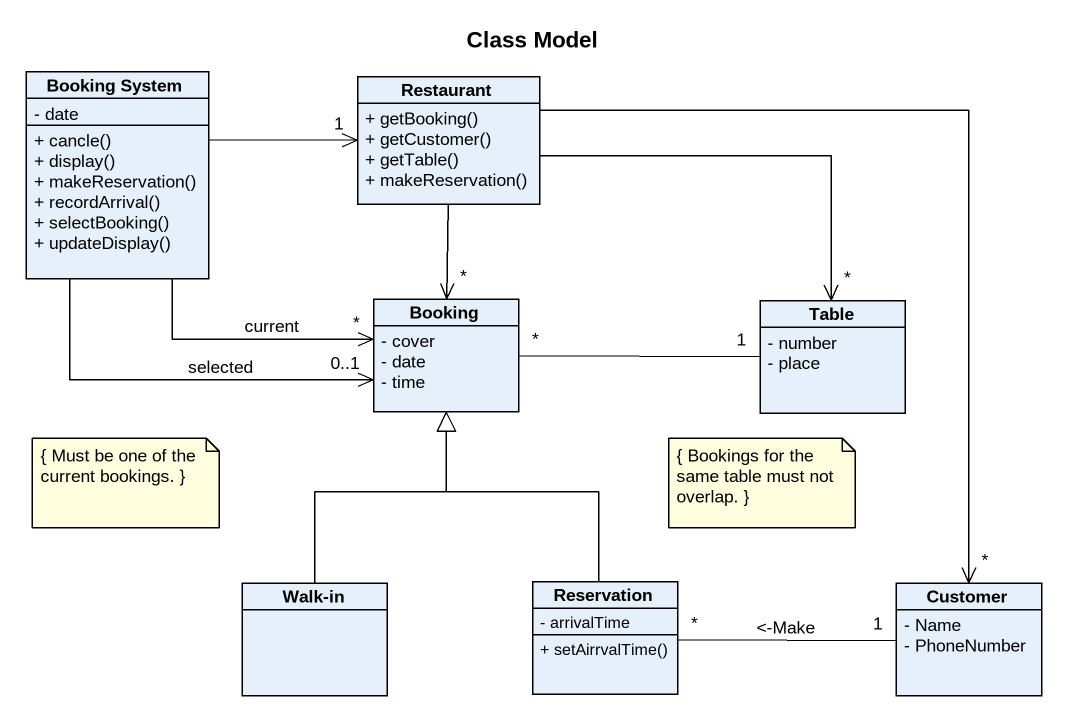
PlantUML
@startuml
title Class Model
hide circle
hide empty members
skinparam classAttributeIconSize 0
class "Booking System" as Booking_System {
  - date
  + cancle()
  + display()
  + makeReservation()
  + recordArrival()
  + selectBooking()
  + updateDisplay()
}
class Restaurant {
  + getBooking()
  + getCustomer()
  + getTable()
  + makeReservation()
}
class Booking {
  - cover
  - date
  - time
}
class Table {
  - number
  - place
}
class "Walk-in" as Walk_in
class Reservation {
  - arrivalTime
  + setAirrvalTime()
}
class Customer {
  - Name
  - PhoneNumber
}
Booking_System -right-> "1" Restaurant
Booking_System -right-> "*" Booking : current
Booking_System -right-> "0..1" Booking : selected
Restaurant --> "*" Booking
Restaurant -right-> "*" Table
Restaurant --> "*" Customer
Booking "*" -right- "1" Table
Walk_in -up-|> Booking
Reservation -up-|> Booking
Customer "1" -left- "*" Reservation : <-Make
note as N1
  { Must be one of the current bookings. }
end note
note as N2
  { Bookings for the same table must not overlap. }
end note
@enduml
